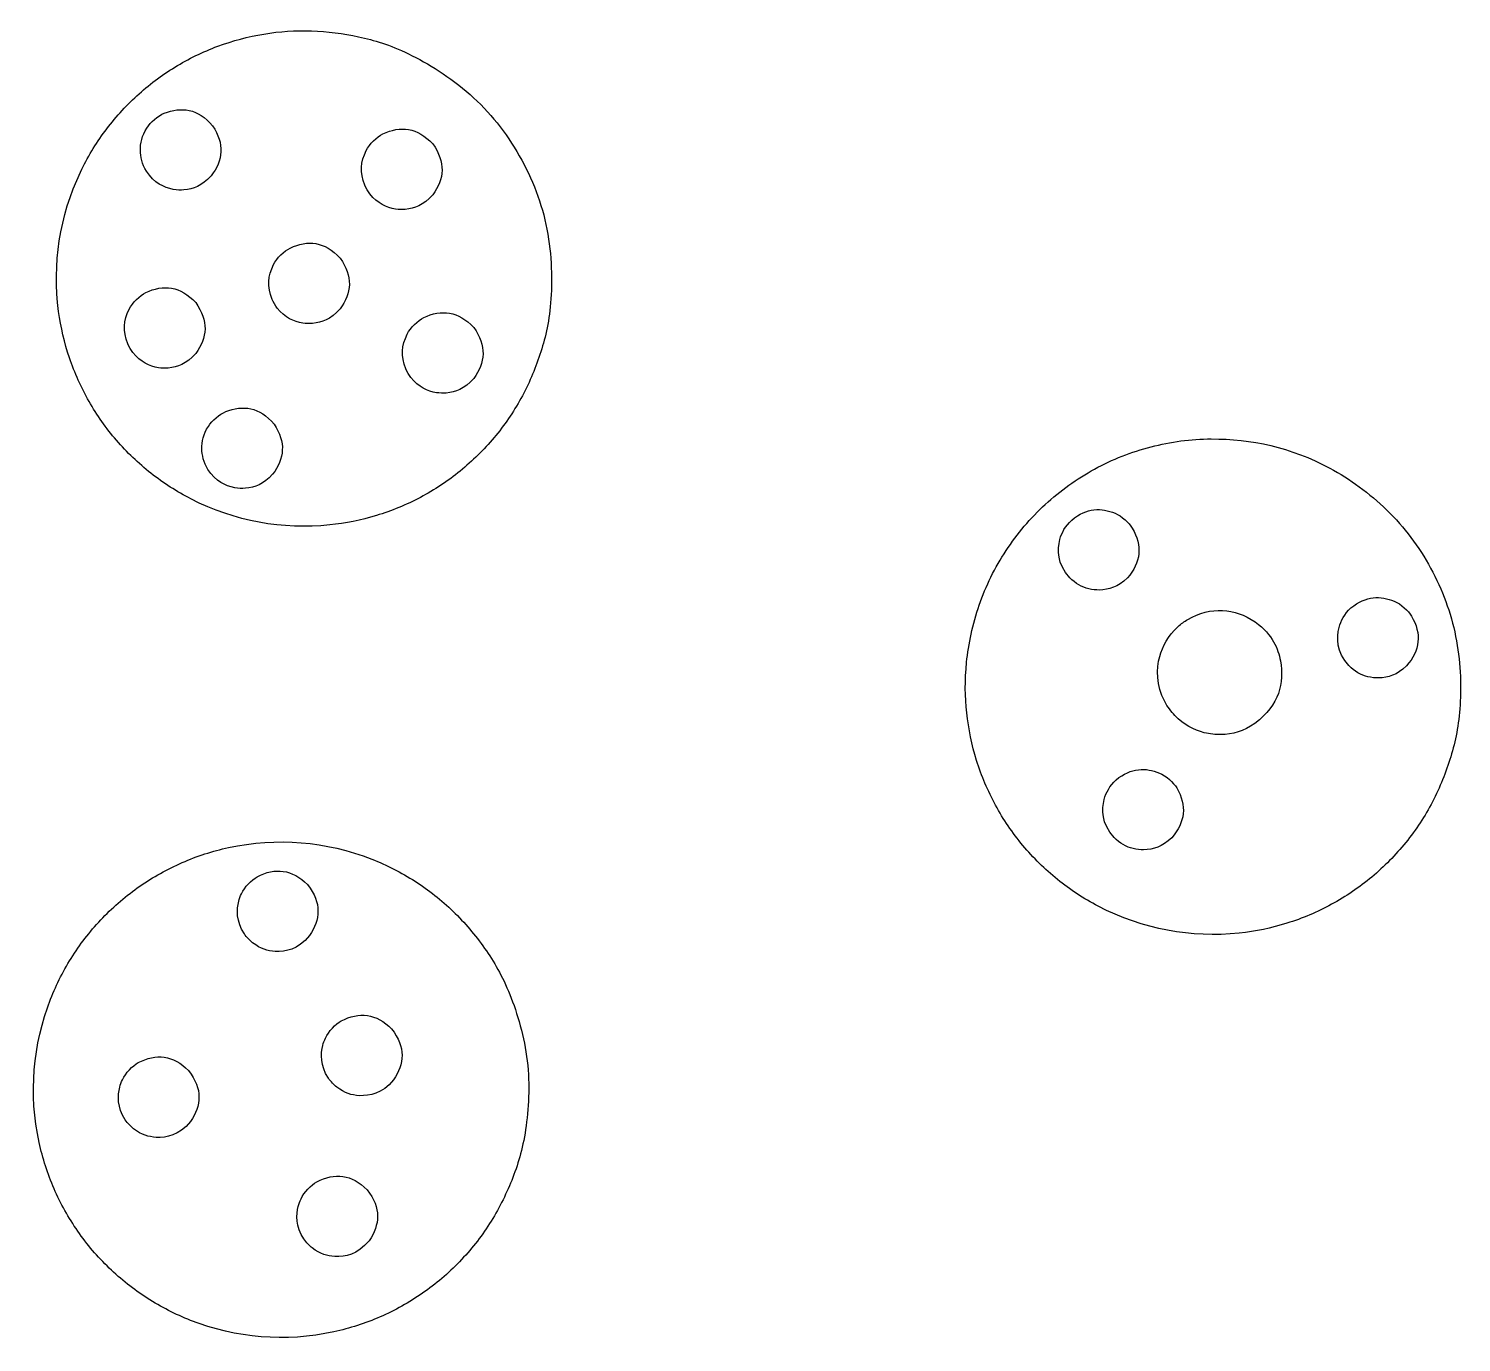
# Model space of a CAD drawing. Header units: centimetres. Extents: x -10.8 to 7.4, y -1.4 to 14.
# Drawn here: x -1.64 to 7.37, y -1.4 to 6.86 of the extents above; entities that cross this region are included whole.
import ezdxf

# ---------------------------------------------------------------- set-up
doc = ezdxf.new("R2010")
doc.units = ezdxf.units.CM
doc.header["$MEASUREMENT"] = 0
doc.layers.add('Layer 1', color=7, linetype='Continuous')

msp = doc.modelspace()

# ---------------------------------------------------------------- linework, layer by layer
at = {"layer": 'Layer 1', "color": 1, "lineweight": 25}
for points, knots in [([(0.75179, 6.70153), (0.63206, 6.75955), (0.53538, 6.78828), (0.43725, 6.80932), (0.43725, 6.80932), (0.24278, 6.85168), (0.03998, 6.86033), (-0.15928, 6.82662), (-0.15928, 6.82662), (-0.258, 6.81027), (-0.35512, 6.78447), (-0.44887, 6.7496), (-0.44887, 6.7496), (-0.54263, 6.71475), (-0.63302, 6.67078), (-0.71837, 6.6186), (-0.71837, 6.6186), (-0.8037, 6.5664), (-0.88403, 6.506), (-0.95779, 6.43845), (-0.95779, 6.43845), (-1.03158, 6.37088), (-1.09884, 6.29621), (-1.15832, 6.21578), (-1.15832, 6.21578), (-1.2178, 6.13534), (-1.26952, 6.0492), (-1.31252, 5.95887), (-1.31252, 5.95887), (-1.44513, 5.67867), (-1.48931, 5.37951), (-1.44997, 5.08169), (-1.44997, 5.08169), (-1.43666, 4.98255), (-1.41377, 4.88468), (-1.38173, 4.78994), (-1.38173, 4.78994), (-1.34969, 4.69516), (-1.3085, 4.60349), (-1.25894, 4.5166), (-1.25894, 4.5166), (-1.20936, 4.42973), (-1.15136, 4.34763), (-1.08609, 4.27183), (-1.08609, 4.27183), (-1.02079, 4.19605), (-0.94816, 4.12657), (-0.86958, 4.06469), (-0.86958, 4.06469), (-0.79097, 4.0028), (-0.70641, 3.94848), (-0.61743, 3.90279), (-0.61743, 3.90279), (-0.33904, 3.76066), (-0.04138, 3.70885), (0.25516, 3.73891), (0.25516, 3.73891), (0.35467, 3.74923), (0.45318, 3.76915), (0.54888, 3.79831), (0.54888, 3.79831), (0.64458, 3.82746), (0.73745, 3.86588), (0.82579, 3.91279), (0.82579, 3.91279), (0.91414, 3.95973), (0.99793, 4.01521), (1.07566, 4.07818), (1.07566, 4.07818), (1.15337, 4.14118), (1.22497, 4.21169), (1.28929, 4.28834), (1.28929, 4.28834), (1.35358, 4.36499), (1.4106, 4.44778), (1.4587, 4.53543), (1.4587, 4.53543), (1.50678, 4.62306), (1.54599, 4.71556), (1.57779, 4.81073), (1.57779, 4.81073), (1.60962, 4.90593), (1.63404, 5.00377), (1.64499, 5.13638), (1.64499, 5.13638), (1.65592, 5.26899), (1.65335, 5.43634), (1.62198, 5.59842), (1.62198, 5.59842), (1.5906, 5.76048), (1.53043, 5.9173), (1.44814, 6.06147), (1.44814, 6.06147), (1.36586, 6.20567), (1.26148, 6.33725), (1.13789, 6.44671), (1.13789, 6.44671), (1.01431, 6.55614), (0.87151, 6.64348), (0.75179, 6.70153)], [0, 0, 0, 0, 0.0384615, 0.0384615, 0.0384615, 0.0384615, 0.0769231, 0.0769231, 0.0769231, 0.0769231, 0.1153846, 0.1153846, 0.1153846, 0.1153846, 0.1538462, 0.1538462, 0.1538462, 0.1538462, 0.1923077, 0.1923077, 0.1923077, 0.1923077, 0.2307692, 0.2307692, 0.2307692, 0.2307692, 0.2692308, 0.2692308, 0.2692308, 0.2692308, 0.3076923, 0.3076923, 0.3076923, 0.3076923, 0.3461538, 0.3461538, 0.3461538, 0.3461538, 0.3846154, 0.3846154, 0.3846154, 0.3846154, 0.4230769, 0.4230769, 0.4230769, 0.4230769, 0.4615385, 0.4615385, 0.4615385, 0.4615385, 0.5, 0.5, 0.5, 0.5, 0.5384615, 0.5384615, 0.5384615, 0.5384615, 0.5769231, 0.5769231, 0.5769231, 0.5769231, 0.6153846, 0.6153846, 0.6153846, 0.6153846, 0.6538462, 0.6538462, 0.6538462, 0.6538462, 0.6923077, 0.6923077, 0.6923077, 0.6923077, 0.7307692, 0.7307692, 0.7307692, 0.7307692, 0.7692308, 0.7692308, 0.7692308, 0.7692308, 0.8076923, 0.8076923, 0.8076923, 0.8076923, 0.8461538, 0.8461538, 0.8461538, 0.8461538, 0.8846154, 0.8846154, 0.8846154, 0.8846154, 0.9230769, 0.9230769, 0.9230769, 0.9230769, 1, 1, 1, 1]), ([(-0.6622, 5.84613), (-0.60079, 5.85327), (-0.55012, 5.86923), (-0.49075, 5.93437), (-0.49075, 5.93437), (-0.41563, 6.03155), (-0.40582, 6.13717), (-0.48109, 6.24898), (-0.48109, 6.24898), (-0.57428, 6.35966), (-0.67813, 6.37016), (-0.78565, 6.3286), (-0.78565, 6.3286), (-0.82468, 6.31283), (-0.87283, 6.27205), (-0.89498, 6.23544), (-0.89498, 6.23544), (-0.92578, 6.18725), (-0.93662, 6.13944), (-0.93578, 6.09407), (-0.93578, 6.09407), (-0.93504, 6.05692), (-0.9252, 6.00723), (-0.89776, 5.96437), (-0.89776, 5.96437), (-0.84794, 5.88862), (-0.78912, 5.86161), (-0.72856, 5.8493), (-0.72856, 5.8493), (-0.70556, 5.84525), (-0.68196, 5.84467), (-0.6622, 5.84613)], [0, 0, 0, 0, 0.1111111, 0.1111111, 0.1111111, 0.1111111, 0.2222222, 0.2222222, 0.2222222, 0.2222222, 0.3333333, 0.3333333, 0.3333333, 0.3333333, 0.4444444, 0.4444444, 0.4444444, 0.4444444, 0.5555556, 0.5555556, 0.5555556, 0.5555556, 0.6666667, 0.6666667, 0.6666667, 0.6666667, 0.7777778, 0.7777778, 0.7777778, 0.7777778, 1, 1, 1, 1]), ([(0.73036, 5.72381), (0.78986, 5.73106), (0.84317, 5.74691), (0.90318, 5.81512), (0.90318, 5.81512), (0.97655, 5.91394), (0.98708, 6.02096), (0.90318, 6.13553), (0.90318, 6.13553), (0.80719, 6.24015), (0.70019, 6.2507), (0.58894, 6.19802), (0.58894, 6.19802), (0.552, 6.17993), (0.5053, 6.13505), (0.48527, 6.09436), (0.48527, 6.09436), (0.44932, 6.0217), (0.44379, 5.95773), (0.47606, 5.87542), (0.47606, 5.87542), (0.48448, 5.85592), (0.49535, 5.83745), (0.50837, 5.82065), (0.50837, 5.82065), (0.5569, 5.76001), (0.61251, 5.73532), (0.66916, 5.7258), (0.66916, 5.7258), (0.69014, 5.72262), (0.71152, 5.72228), (0.73036, 5.72381)], [0, 0, 0, 0, 0.1111111, 0.1111111, 0.1111111, 0.1111111, 0.2222222, 0.2222222, 0.2222222, 0.2222222, 0.3333333, 0.3333333, 0.3333333, 0.3333333, 0.4444444, 0.4444444, 0.4444444, 0.4444444, 0.5555556, 0.5555556, 0.5555556, 0.5555556, 0.6666667, 0.6666667, 0.6666667, 0.6666667, 0.7777778, 0.7777778, 0.7777778, 0.7777778, 1, 1, 1, 1]), ([(0.14735, 5.00626), (0.20685, 5.01351), (0.26019, 5.02939), (0.32017, 5.09757), (0.32017, 5.09757), (0.39354, 5.19642), (0.40407, 5.30341), (0.32017, 5.41798), (0.32017, 5.41798), (0.22418, 5.5226), (0.11718, 5.53315), (0.00593, 5.48047), (0.00593, 5.48047), (-0.03101, 5.46238), (-0.07771, 5.4175), (-0.09774, 5.37681), (-0.09774, 5.37681), (-0.13369, 5.30415), (-0.13922, 5.24018), (-0.10694, 5.15787), (-0.10694, 5.15787), (-0.09853, 5.13837), (-0.08766, 5.1199), (-0.07464, 5.1031), (-0.07464, 5.1031), (-0.02611, 5.04248), (0.0295, 5.01777), (0.08615, 5.00825), (0.08615, 5.00825), (0.10713, 5.00507), (0.12851, 5.00473), (0.14735, 5.00626)], [0, 0, 0, 0, 0.1111111, 0.1111111, 0.1111111, 0.1111111, 0.2222222, 0.2222222, 0.2222222, 0.2222222, 0.3333333, 0.3333333, 0.3333333, 0.3333333, 0.4444444, 0.4444444, 0.4444444, 0.4444444, 0.5555556, 0.5555556, 0.5555556, 0.5555556, 0.6666667, 0.6666667, 0.6666667, 0.6666667, 0.7777778, 0.7777778, 0.7777778, 0.7777778, 1, 1, 1, 1]), ([(-0.76081, 4.72596), (-0.70128, 4.73321), (-0.64796, 4.74909), (-0.58796, 4.8173), (-0.58796, 4.8173), (-0.51461, 4.91612), (-0.50408, 5.02311), (-0.58796, 5.13768), (-0.58796, 5.13768), (-0.68397, 5.2423), (-0.79097, 5.25285), (-0.9022, 5.2002), (-0.9022, 5.2002), (-0.93916, 5.1821), (-0.98584, 5.13723), (-1.00587, 5.09651), (-1.00587, 5.09651), (-1.04185, 5.02388), (-1.04735, 4.95991), (-1.0151, 4.87759), (-1.0151, 4.87759), (-1.00666, 4.85807), (-0.99579, 4.83963), (-0.98279, 4.82282), (-0.98279, 4.82282), (-0.93424, 4.76218), (-0.87863, 4.7375), (-0.82201, 4.72797), (-0.82201, 4.72797), (-0.80103, 4.7248), (-0.77962, 4.72443), (-0.76081, 4.72596)], [0, 0, 0, 0, 0.1111111, 0.1111111, 0.1111111, 0.1111111, 0.2222222, 0.2222222, 0.2222222, 0.2222222, 0.3333333, 0.3333333, 0.3333333, 0.3333333, 0.4444444, 0.4444444, 0.4444444, 0.4444444, 0.5555556, 0.5555556, 0.5555556, 0.5555556, 0.6666667, 0.6666667, 0.6666667, 0.6666667, 0.7777778, 0.7777778, 0.7777778, 0.7777778, 1, 1, 1, 1]), ([(0.98822, 4.56901), (1.04772, 4.57626), (1.10106, 4.59211), (1.16104, 4.66032), (1.16104, 4.66032), (1.23441, 4.75914), (1.24494, 4.86616), (1.16104, 4.98073), (1.16104, 4.98073), (1.06505, 5.08534), (0.95806, 5.0959), (0.8468, 5.04322), (0.8468, 5.04322), (0.80986, 5.02513), (0.76316, 4.98025), (0.74314, 4.93956), (0.74314, 4.93956), (0.70718, 4.8669), (0.70165, 4.80293), (0.73393, 4.72062), (0.73393, 4.72062), (0.74234, 4.70112), (0.75322, 4.68265), (0.76623, 4.66585), (0.76623, 4.66585), (0.81476, 4.60521), (0.87037, 4.58052), (0.92702, 4.57099), (0.92702, 4.57099), (0.948, 4.56782), (0.96938, 4.56748), (0.98822, 4.56901)], [0, 0, 0, 0, 0.1111111, 0.1111111, 0.1111111, 0.1111111, 0.2222222, 0.2222222, 0.2222222, 0.2222222, 0.3333333, 0.3333333, 0.3333333, 0.3333333, 0.4444444, 0.4444444, 0.4444444, 0.4444444, 0.5555556, 0.5555556, 0.5555556, 0.5555556, 0.6666667, 0.6666667, 0.6666667, 0.6666667, 0.7777778, 0.7777778, 0.7777778, 0.7777778, 1, 1, 1, 1]), ([(-0.27548, 3.96978), (-0.21407, 3.97693), (-0.16341, 3.99288), (-0.10403, 4.05802), (-0.10403, 4.05802), (-0.02889, 4.1552), (-0.01908, 4.26082), (-0.09438, 4.37264), (-0.09438, 4.37264), (-0.18756, 4.48331), (-0.29139, 4.49379), (-0.39891, 4.45225), (-0.39891, 4.45225), (-0.43794, 4.43648), (-0.48612, 4.39571), (-0.50826, 4.35909), (-0.50826, 4.35909), (-0.53904, 4.31091), (-0.54988, 4.26307), (-0.54904, 4.21772), (-0.54904, 4.21772), (-0.5483, 4.18058), (-0.53845, 4.13089), (-0.51104, 4.08802), (-0.51104, 4.08802), (-0.4612, 4.01227), (-0.4024, 3.98526), (-0.34184, 3.97296), (-0.34184, 3.97296), (-0.31882, 3.96891), (-0.29525, 3.96833), (-0.27548, 3.96978)], [0, 0, 0, 0, 0.1111111, 0.1111111, 0.1111111, 0.1111111, 0.2222222, 0.2222222, 0.2222222, 0.2222222, 0.3333333, 0.3333333, 0.3333333, 0.3333333, 0.4444444, 0.4444444, 0.4444444, 0.4444444, 0.5555556, 0.5555556, 0.5555556, 0.5555556, 0.6666667, 0.6666667, 0.6666667, 0.6666667, 0.7777778, 0.7777778, 0.7777778, 0.7777778, 1, 1, 1, 1]), ([(6.54817, 4.09596), (6.29944, 4.22987), (6.0533, 4.27987), (5.80067, 4.28035), (5.80067, 4.28035), (5.67322, 4.27948), (5.54585, 4.26268), (5.42242, 4.23069), (5.42242, 4.23069), (5.299, 4.1987), (5.17951, 4.15155), (5.06754, 4.09059), (5.06754, 4.09059), (4.95557, 4.0296), (4.85111, 3.95483), (4.75734, 3.86845), (4.75734, 3.86845), (4.66357, 3.78209), (4.58049, 3.68411), (4.51038, 3.57759), (4.51038, 3.57759), (4.44024, 3.47107), (4.38311, 3.356), (4.34157, 3.23562), (4.34157, 3.23562), (4.30006, 3.11523), (4.27416, 2.98953), (4.26217, 2.87539), (4.26217, 2.87539), (4.25016, 2.76124), (4.25207, 2.65867), (4.26326, 2.55717), (4.26326, 2.55717), (4.27445, 2.45568), (4.29495, 2.35527), (4.32522, 2.2579), (4.32522, 2.2579), (4.35549, 2.16053), (4.39552, 2.06616), (4.44434, 1.9766), (4.44434, 1.9766), (4.49315, 1.88703), (4.55073, 1.80226), (4.61605, 1.72392), (4.61605, 1.72392), (4.68138, 1.64558), (4.7544, 1.57369), (4.83375, 1.50961), (4.83375, 1.50961), (4.91313, 1.44552), (4.99877, 1.38925), (5.0891, 1.34186), (5.0891, 1.34186), (5.37213, 1.19436), (5.67558, 1.14086), (5.97784, 1.17232), (5.97784, 1.17232), (6.07928, 1.18311), (6.17963, 1.20391), (6.277, 1.23428), (6.277, 1.23428), (6.37437, 1.26466), (6.46875, 1.30461), (6.55833, 1.3534), (6.55833, 1.3534), (6.64789, 1.40219), (6.73267, 1.45979), (6.81098, 1.52511), (6.81098, 1.52511), (6.88933, 1.59044), (6.96121, 1.66349), (7.02535, 1.74281), (7.02535, 1.74281), (7.08948, 1.82213), (7.14584, 1.90775), (7.19299, 1.99816), (7.19299, 1.99816), (7.24016, 2.08854), (7.27808, 2.18371), (7.30779, 2.28153), (7.30779, 2.28153), (7.3375, 2.37937), (7.35899, 2.47986), (7.36682, 2.6072), (7.36682, 2.6072), (7.37463, 2.73455), (7.3688, 2.88875), (7.33888, 3.03837), (7.33888, 3.03837), (7.30896, 3.18796), (7.25495, 3.33298), (7.18159, 3.46739), (7.18159, 3.46739), (7.10824, 3.6018), (7.01553, 3.72562), (6.90634, 3.83244), (6.90634, 3.83244), (6.79715, 3.93925), (6.67144, 4.02902), (6.54817, 4.09596)], [0, 0, 0, 0, 0.0384615, 0.0384615, 0.0384615, 0.0384615, 0.0769231, 0.0769231, 0.0769231, 0.0769231, 0.1153846, 0.1153846, 0.1153846, 0.1153846, 0.1538462, 0.1538462, 0.1538462, 0.1538462, 0.1923077, 0.1923077, 0.1923077, 0.1923077, 0.2307692, 0.2307692, 0.2307692, 0.2307692, 0.2692308, 0.2692308, 0.2692308, 0.2692308, 0.3076923, 0.3076923, 0.3076923, 0.3076923, 0.3461538, 0.3461538, 0.3461538, 0.3461538, 0.3846154, 0.3846154, 0.3846154, 0.3846154, 0.4230769, 0.4230769, 0.4230769, 0.4230769, 0.4615385, 0.4615385, 0.4615385, 0.4615385, 0.5, 0.5, 0.5, 0.5, 0.5384615, 0.5384615, 0.5384615, 0.5384615, 0.5769231, 0.5769231, 0.5769231, 0.5769231, 0.6153846, 0.6153846, 0.6153846, 0.6153846, 0.6538462, 0.6538462, 0.6538462, 0.6538462, 0.6923077, 0.6923077, 0.6923077, 0.6923077, 0.7307692, 0.7307692, 0.7307692, 0.7307692, 0.7692308, 0.7692308, 0.7692308, 0.7692308, 0.8076923, 0.8076923, 0.8076923, 0.8076923, 0.8461538, 0.8461538, 0.8461538, 0.8461538, 0.8846154, 0.8846154, 0.8846154, 0.8846154, 0.9230769, 0.9230769, 0.9230769, 0.9230769, 1, 1, 1, 1]), ([(5.09632, 3.32989), (5.15953, 3.33261), (5.21219, 3.34716), (5.27344, 3.40611), (5.27344, 3.40611), (5.359, 3.5025), (5.36924, 3.60847), (5.30474, 3.71933), (5.30474, 3.71933), (5.28487, 3.75261), (5.23843, 3.79529), (5.19573, 3.81286), (5.19573, 3.81286), (5.11032, 3.84765), (5.01936, 3.84929), (4.92366, 3.77005), (4.92366, 3.77005), (4.88159, 3.7316), (4.86048, 3.69009), (4.84862, 3.64755), (4.84862, 3.64755), (4.83325, 3.58293), (4.8297, 3.49729), (4.91053, 3.40738), (4.91053, 3.40738), (4.94586, 3.37079), (4.98816, 3.34814), (5.03034, 3.33761), (5.03034, 3.33761), (5.05301, 3.332), (5.07651, 3.32981), (5.09632, 3.32989)], [0, 0, 0, 0, 0.1111111, 0.1111111, 0.1111111, 0.1111111, 0.2222222, 0.2222222, 0.2222222, 0.2222222, 0.3333333, 0.3333333, 0.3333333, 0.3333333, 0.4444444, 0.4444444, 0.4444444, 0.4444444, 0.5555556, 0.5555556, 0.5555556, 0.5555556, 0.6666667, 0.6666667, 0.6666667, 0.6666667, 0.7777778, 0.7777778, 0.7777778, 0.7777778, 1, 1, 1, 1]), ([(6.85284, 2.77678), (6.91608, 2.77953), (6.96873, 2.79405), (7.02998, 2.853), (7.02998, 2.853), (7.11555, 2.94939), (7.12578, 3.05536), (7.06128, 3.16622), (7.06128, 3.16622), (7.04141, 3.1995), (6.99497, 3.24218), (6.95227, 3.25975), (6.95227, 3.25975), (6.86686, 3.29457), (6.7759, 3.29618), (6.6802, 3.21694), (6.6802, 3.21694), (6.63813, 3.17849), (6.61702, 3.13698), (6.60516, 3.09443), (6.60516, 3.09443), (6.58979, 3.02982), (6.58625, 2.94418), (6.66708, 2.85427), (6.66708, 2.85427), (6.7024, 2.81768), (6.74471, 2.79503), (6.78688, 2.78453), (6.78688, 2.78453), (6.80955, 2.77889), (6.83305, 2.77672), (6.85284, 2.77678)], [0, 0, 0, 0, 0.1111111, 0.1111111, 0.1111111, 0.1111111, 0.2222222, 0.2222222, 0.2222222, 0.2222222, 0.3333333, 0.3333333, 0.3333333, 0.3333333, 0.4444444, 0.4444444, 0.4444444, 0.4444444, 0.5555556, 0.5555556, 0.5555556, 0.5555556, 0.6666667, 0.6666667, 0.6666667, 0.6666667, 0.7777778, 0.7777778, 0.7777778, 0.7777778, 1, 1, 1, 1]), ([(5.85959, 2.42067), (5.93968, 2.42268), (6.00279, 2.44131), (6.07605, 2.49002), (6.07605, 2.49002), (6.23292, 2.60956), (6.25811, 2.746), (6.23705, 2.88388), (6.23705, 2.88388), (6.21911, 2.96267), (6.19191, 3.04422), (6.0783, 3.12976), (6.0783, 3.12976), (5.94614, 3.21744), (5.80144, 3.22837), (5.65309, 3.14518), (5.65309, 3.14518), (5.63166, 3.1323), (5.61147, 3.11737), (5.59289, 3.10065), (5.59289, 3.10065), (5.52791, 3.04125), (5.49526, 2.97712), (5.47695, 2.91137), (5.47695, 2.91137), (5.45613, 2.83559), (5.45476, 2.73069), (5.50915, 2.628), (5.50915, 2.628), (5.52614, 2.59604), (5.54752, 2.56643), (5.57257, 2.54037), (5.57257, 2.54037), (5.62716, 2.48386), (5.69251, 2.44888), (5.75768, 2.43261), (5.75768, 2.43261), (5.79271, 2.42393), (5.82898, 2.42054), (5.85959, 2.42067)], [0, 0, 0, 0, 0.0909091, 0.0909091, 0.0909091, 0.0909091, 0.1818182, 0.1818182, 0.1818182, 0.1818182, 0.2727273, 0.2727273, 0.2727273, 0.2727273, 0.3636364, 0.3636364, 0.3636364, 0.3636364, 0.4545455, 0.4545455, 0.4545455, 0.4545455, 0.5454545, 0.5454545, 0.5454545, 0.5454545, 0.6363636, 0.6363636, 0.6363636, 0.6363636, 0.7272727, 0.7272727, 0.7272727, 0.7272727, 0.8181818, 0.8181818, 0.8181818, 0.8181818, 1, 1, 1, 1]), ([(5.37551, 1.69582), (5.43872, 1.69855), (5.4914, 1.7131), (5.55265, 1.77202), (5.55265, 1.77202), (5.63822, 1.86843), (5.64846, 1.97437), (5.58395, 2.08523), (5.58395, 2.08523), (5.56408, 2.11855), (5.51762, 2.16122), (5.47494, 2.17879), (5.47494, 2.17879), (5.38951, 2.21358), (5.29857, 2.2152), (5.20287, 2.13598), (5.20287, 2.13598), (5.1608, 2.09754), (5.13969, 2.05602), (5.12784, 2.01345), (5.12784, 2.01345), (5.11246, 1.94887), (5.10892, 1.8632), (5.18972, 1.77329), (5.18972, 1.77329), (5.22507, 1.73673), (5.26738, 1.71408), (5.30953, 1.70355), (5.30953, 1.70355), (5.33223, 1.69794), (5.35572, 1.69574), (5.37551, 1.69582)], [0, 0, 0, 0, 0.1111111, 0.1111111, 0.1111111, 0.1111111, 0.2222222, 0.2222222, 0.2222222, 0.2222222, 0.3333333, 0.3333333, 0.3333333, 0.3333333, 0.4444444, 0.4444444, 0.4444444, 0.4444444, 0.5555556, 0.5555556, 0.5555556, 0.5555556, 0.6666667, 0.6666667, 0.6666667, 0.6666667, 0.7777778, 0.7777778, 0.7777778, 0.7777778, 1, 1, 1, 1]), ([(1.38848, 0.78584), (1.34064, 0.90419), (1.28873, 0.99285), (1.22978, 1.07638), (1.22978, 1.07638), (1.17083, 1.15988), (1.10482, 1.23822), (1.03156, 1.30916), (1.03156, 1.30916), (0.95832, 1.38007), (0.87781, 1.44351), (0.79195, 1.4986), (0.79195, 1.4986), (0.70609, 1.55366), (0.61487, 1.60036), (0.51993, 1.63769), (0.51993, 1.63769), (0.23143, 1.75035), (-0.07615, 1.77588), (-0.38195, 1.70995), (-0.38195, 1.70995), (-0.48159, 1.68825), (-0.57912, 1.65672), (-0.67262, 1.61597), (-0.67262, 1.61597), (-0.76613, 1.57522), (-0.85564, 1.52527), (-0.93938, 1.46706), (-0.93938, 1.46706), (-1.02314, 1.40888), (-1.10117, 1.34242), (-1.17197, 1.26899), (-1.17197, 1.26899), (-1.24277, 1.19557), (-1.30635, 1.11517), (-1.36147, 1.02936), (-1.36147, 1.02936), (-1.41658, 0.94353), (-1.46323, 0.85228), (-1.50053, 0.75734), (-1.50053, 0.75734), (-1.61322, 0.46882), (-1.63872, 0.16126), (-1.57282, -0.14454), (-1.57282, -0.14454), (-1.55109, -0.24418), (-1.51956, -0.34171), (-1.47881, -0.43521), (-1.47881, -0.43521), (-1.43809, -0.52872), (-1.38814, -0.61823), (-1.32993, -0.70197), (-1.32993, -0.70197), (-1.27172, -0.78573), (-1.20528, -0.86376), (-1.13186, -0.93456), (-1.13186, -0.93456), (-1.05841, -1.00536), (-0.97803, -1.06894), (-0.8922, -1.12406), (-0.8922, -1.12406), (-0.80637, -1.17917), (-0.71512, -1.22581), (-0.62018, -1.26312), (-0.62018, -1.26312), (-0.33168, -1.37581), (-0.0241, -1.40131), (0.28168, -1.33541), (0.28168, -1.33541), (0.38134, -1.31368), (0.47887, -1.28214), (0.57237, -1.2414), (0.57237, -1.2414), (0.66588, -1.20068), (0.75539, -1.15073), (0.83913, -1.09252), (0.83913, -1.09252), (0.92287, -1.03431), (1.00089, -0.96782), (1.07172, -0.89442), (1.07172, -0.89442), (1.14258, -0.82103), (1.20626, -0.74073), (1.26119, -0.65482), (1.26119, -0.65482), (1.31609, -0.56893), (1.36223, -0.47744), (1.40033, -0.38259), (1.40033, -0.38259), (1.43841, -0.28773), (1.46844, -0.18947), (1.4877, -0.06326), (1.4877, -0.06326), (1.50693, 0.06294), (1.5154, 0.21712), (1.49773, 0.36825), (1.49773, 0.36825), (1.48008, 0.51938), (1.43632, 0.66746), (1.38848, 0.78584)], [0, 0, 0, 0, 0.0384615, 0.0384615, 0.0384615, 0.0384615, 0.0769231, 0.0769231, 0.0769231, 0.0769231, 0.1153846, 0.1153846, 0.1153846, 0.1153846, 0.1538462, 0.1538462, 0.1538462, 0.1538462, 0.1923077, 0.1923077, 0.1923077, 0.1923077, 0.2307692, 0.2307692, 0.2307692, 0.2307692, 0.2692308, 0.2692308, 0.2692308, 0.2692308, 0.3076923, 0.3076923, 0.3076923, 0.3076923, 0.3461538, 0.3461538, 0.3461538, 0.3461538, 0.3846154, 0.3846154, 0.3846154, 0.3846154, 0.4230769, 0.4230769, 0.4230769, 0.4230769, 0.4615385, 0.4615385, 0.4615385, 0.4615385, 0.5, 0.5, 0.5, 0.5, 0.5384615, 0.5384615, 0.5384615, 0.5384615, 0.5769231, 0.5769231, 0.5769231, 0.5769231, 0.6153846, 0.6153846, 0.6153846, 0.6153846, 0.6538462, 0.6538462, 0.6538462, 0.6538462, 0.6923077, 0.6923077, 0.6923077, 0.6923077, 0.7307692, 0.7307692, 0.7307692, 0.7307692, 0.7692308, 0.7692308, 0.7692308, 0.7692308, 0.8076923, 0.8076923, 0.8076923, 0.8076923, 0.8461538, 0.8461538, 0.8461538, 0.8461538, 0.8846154, 0.8846154, 0.8846154, 0.8846154, 0.9230769, 0.9230769, 0.9230769, 0.9230769, 1, 1, 1, 1]), ([(-0.22947, 1.11125), (-0.1778, 1.07143), (-0.136, 1.06109), (-0.08758, 1.05706), (-0.08758, 1.05706), (-0.01939, 1.056), (0.05289, 1.06558), (0.12861, 1.15681), (0.12861, 1.15681), (0.196, 1.25584), (0.20661, 1.36197), (0.11594, 1.47696), (0.11594, 1.47696), (0.01913, 1.57501), (-0.08842, 1.58565), (-0.20053, 1.52696), (-0.20053, 1.52696), (-0.23601, 1.50783), (-0.28128, 1.46153), (-0.30001, 1.41928), (-0.30001, 1.41928), (-0.30715, 1.40441), (-0.31279, 1.3888), (-0.31716, 1.37279), (-0.31716, 1.37279), (-0.33031, 1.32276), (-0.3339, 1.24529), (-0.28183, 1.16753), (-0.28183, 1.16753), (-0.26617, 1.14496), (-0.24654, 1.12525), (-0.22947, 1.11125)], [0, 0, 0, 0, 0.1111111, 0.1111111, 0.1111111, 0.1111111, 0.2222222, 0.2222222, 0.2222222, 0.2222222, 0.3333333, 0.3333333, 0.3333333, 0.3333333, 0.4444444, 0.4444444, 0.4444444, 0.4444444, 0.5555556, 0.5555556, 0.5555556, 0.5555556, 0.6666667, 0.6666667, 0.6666667, 0.6666667, 0.7777778, 0.7777778, 0.7777778, 0.7777778, 1, 1, 1, 1]), ([(0.29919, 0.2041), (0.35086, 0.16428), (0.39267, 0.15393), (0.44111, 0.14991), (0.44111, 0.14991), (0.50927, 0.14885), (0.58155, 0.15843), (0.65728, 0.24966), (0.65728, 0.24966), (0.72467, 0.34867), (0.73528, 0.45482), (0.6446, 0.56981), (0.6446, 0.56981), (0.54779, 0.66786), (0.44024, 0.6785), (0.32814, 0.61981), (0.32814, 0.61981), (0.29266, 0.60068), (0.24739, 0.55436), (0.22865, 0.51213), (0.22865, 0.51213), (0.22151, 0.49726), (0.21587, 0.48162), (0.21151, 0.46564), (0.21151, 0.46564), (0.19838, 0.41561), (0.19479, 0.33814), (0.24683, 0.26035), (0.24683, 0.26035), (0.26249, 0.23781), (0.28213, 0.2181), (0.29919, 0.2041)], [0, 0, 0, 0, 0.1111111, 0.1111111, 0.1111111, 0.1111111, 0.2222222, 0.2222222, 0.2222222, 0.2222222, 0.3333333, 0.3333333, 0.3333333, 0.3333333, 0.4444444, 0.4444444, 0.4444444, 0.4444444, 0.5555556, 0.5555556, 0.5555556, 0.5555556, 0.6666667, 0.6666667, 0.6666667, 0.6666667, 0.7777778, 0.7777778, 0.7777778, 0.7777778, 1, 1, 1, 1]), ([(-0.97824, -0.05818), (-0.92657, -0.098), (-0.88474, -0.10835), (-0.83632, -0.1124), (-0.83632, -0.1124), (-0.76816, -0.11345), (-0.69588, -0.10388), (-0.62016, -0.01265), (-0.62016, -0.01265), (-0.55277, 0.08639), (-0.54213, 0.19254), (-0.63283, 0.3075), (-0.63283, 0.3075), (-0.72964, 0.40555), (-0.83719, 0.41622), (-0.9493, 0.35753), (-0.9493, 0.35753), (-0.98475, 0.3384), (-1.03005, 0.29207), (-1.04878, 0.24985), (-1.04878, 0.24985), (-1.05593, 0.23495), (-1.06156, 0.21934), (-1.0659, 0.20333), (-1.0659, 0.20333), (-1.07905, 0.15333), (-1.08265, 0.07586), (-1.0306, -0.00193), (-1.0306, -0.00193), (-1.01492, -0.02447), (-0.99531, -0.04419), (-0.97824, -0.05818)], [0, 0, 0, 0, 0.1111111, 0.1111111, 0.1111111, 0.1111111, 0.2222222, 0.2222222, 0.2222222, 0.2222222, 0.3333333, 0.3333333, 0.3333333, 0.3333333, 0.4444444, 0.4444444, 0.4444444, 0.4444444, 0.5555556, 0.5555556, 0.5555556, 0.5555556, 0.6666667, 0.6666667, 0.6666667, 0.6666667, 0.7777778, 0.7777778, 0.7777778, 0.7777778, 1, 1, 1, 1]), ([(0.1452, -0.80756), (0.19688, -0.84738), (0.23868, -0.85773), (0.28713, -0.86175), (0.28713, -0.86175), (0.35528, -0.86281), (0.42757, -0.85323), (0.50329, -0.762), (0.50329, -0.762), (0.57068, -0.66297), (0.58132, -0.55684), (0.49062, -0.44185), (0.49062, -0.44185), (0.39381, -0.3438), (0.28625, -0.33316), (0.17415, -0.39185), (0.17415, -0.39185), (0.13869, -0.41098), (0.0934, -0.45728), (0.07467, -0.49953), (0.07467, -0.49953), (0.06752, -0.5144), (0.06189, -0.53004), (0.05752, -0.54602), (0.05752, -0.54602), (0.0444, -0.59605), (0.0408, -0.67352), (0.09284, -0.75128), (0.09284, -0.75128), (0.10851, -0.77385), (0.12814, -0.79356), (0.1452, -0.80756)], [0, 0, 0, 0, 0.1111111, 0.1111111, 0.1111111, 0.1111111, 0.2222222, 0.2222222, 0.2222222, 0.2222222, 0.3333333, 0.3333333, 0.3333333, 0.3333333, 0.4444444, 0.4444444, 0.4444444, 0.4444444, 0.5555556, 0.5555556, 0.5555556, 0.5555556, 0.6666667, 0.6666667, 0.6666667, 0.6666667, 0.7777778, 0.7777778, 0.7777778, 0.7777778, 1, 1, 1, 1])]:
    msp.add_open_spline(points, degree=3, knots=knots, dxfattribs=at)

doc.saveas('drawing.dxf')
